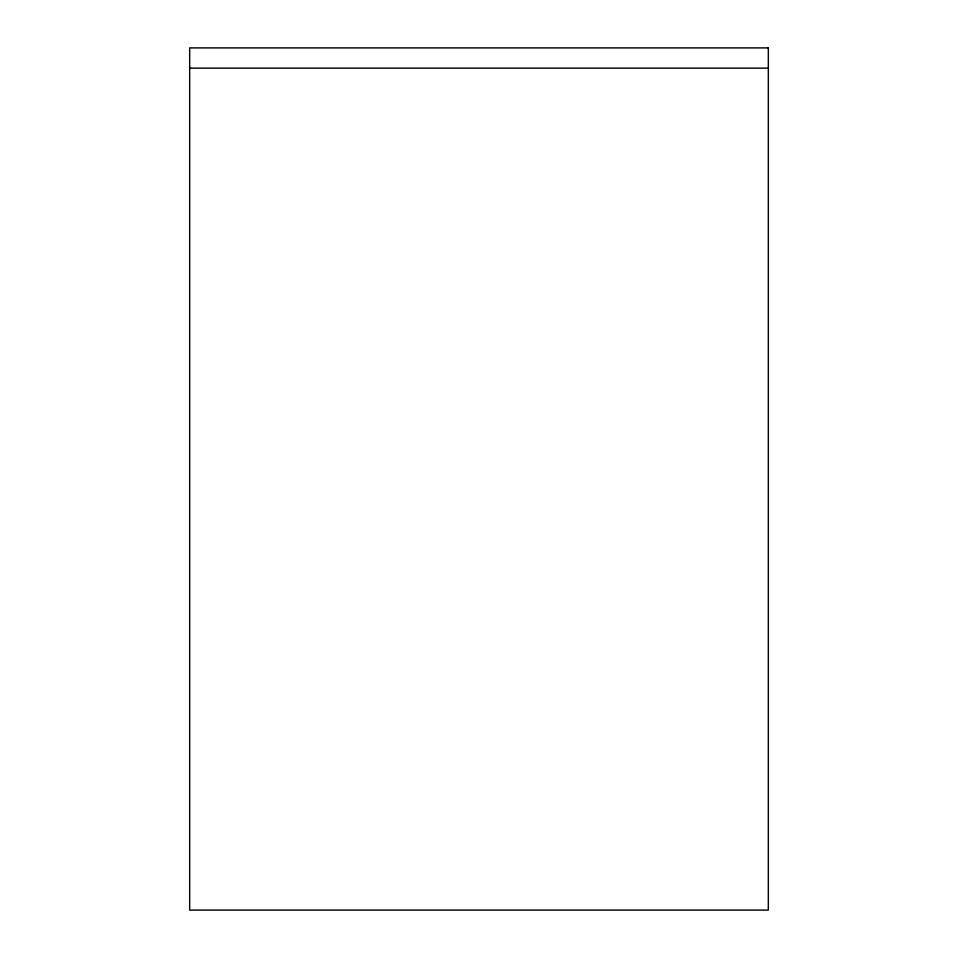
<?xml version="1.0" encoding="UTF-8"?>
<svg xmlns="http://www.w3.org/2000/svg" width="958" height="958" viewBox="0 0 958 958"><rect width="100%" height="100%" fill="white"/><g stroke="black" fill="none" stroke-linecap="round" stroke-linejoin="round"><path stroke-width="1.44" d="M189.672 68.15L768.328 68.15M768.328 47.9L189.672 47.9L189.672 910.1L768.328 910.1L768.328 47.9"/></g></svg>
